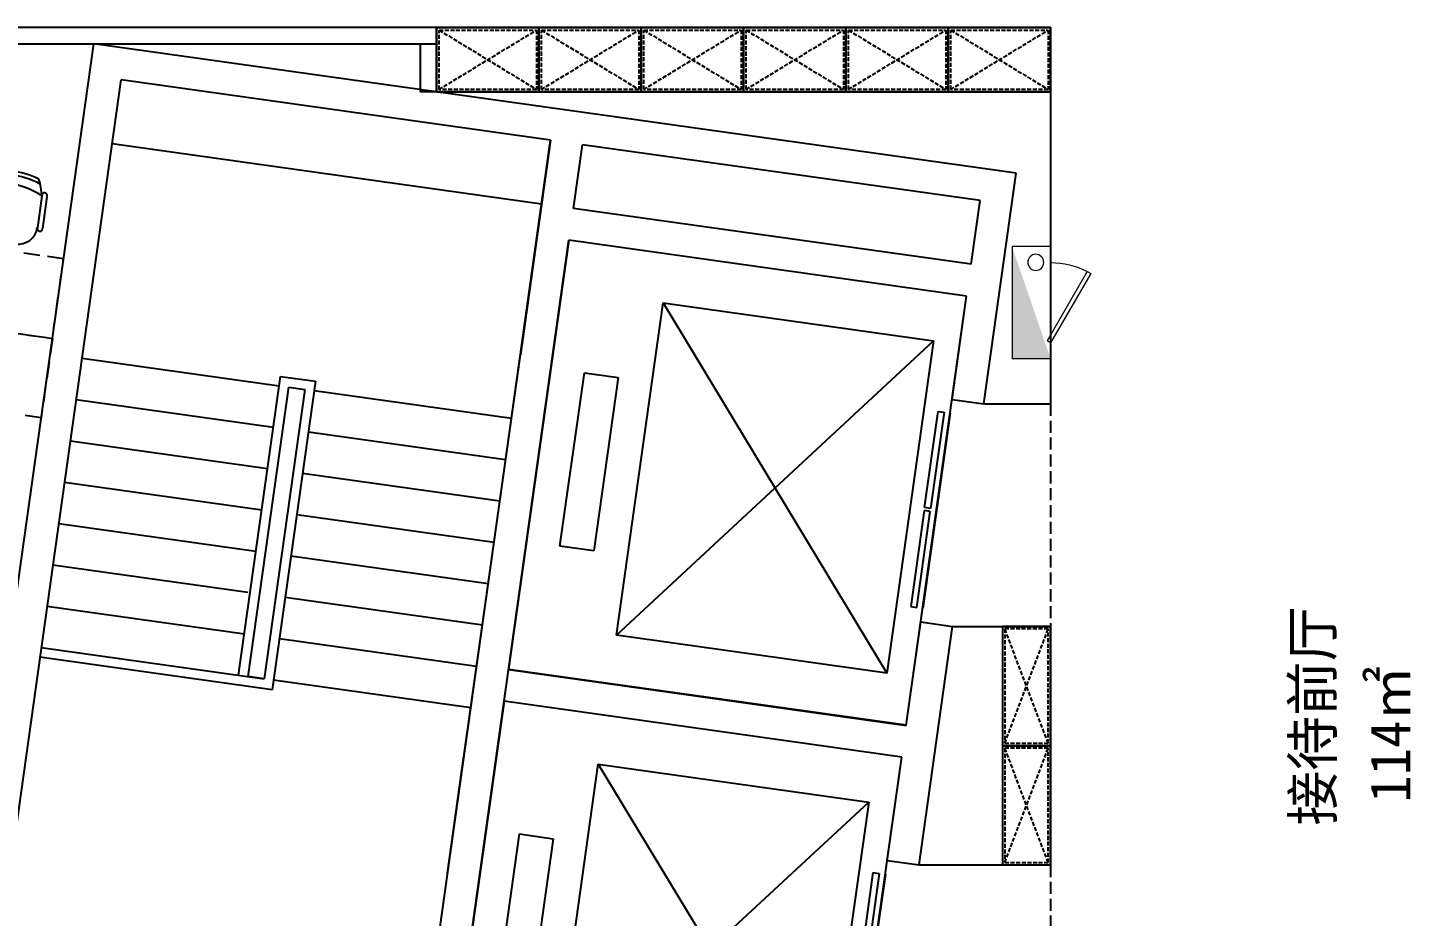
# Model space of a CAD drawing. Header units: millimetres. Extents: x 285006 to 3037698, y -2820855 to 192241.
# Drawn here: x 850758 to 859367, y -468483 to -462948 of the extents above; entities that cross this region are included whole.
import ezdxf
from ezdxf.enums import TextEntityAlignment as Align

# ---------------------------------------------------------------- set-up
doc = ezdxf.new("R2010")
doc.units = ezdxf.units.MM
doc.linetypes.add('DASH', pattern=[0.35, 0.25, -0.1])
doc.linetypes.add('DASHED', pattern=[0.75, 0.5, -0.25])
doc.layers.add('1#C-6F$0$0XG-X', color=1, linetype='Continuous', lineweight=18)
for name, color, linetype in [('1#C-6F$0$A-FLOR-STRS', 13, 'Continuous'), ('1#C-6F$0$A-WALL', 2, 'Continuous'), ('___', 4, 'Continuous'), ('BS-LIFT', 14, 'Continuous'), ('BS-SHORT CABINET', 30, 'Continuous'), ('BS-STAIR', 30, 'Continuous'), ('COLUMN', 160, 'Continuous'), ('DS-NOTES', 8, 'Continuous'), ('FF-FURN', 51, 'Continuous'), ('FF-TEXT', 50, 'Continuous'), ('FF-活动家具', 51, 'Continuous'), ('FF1-固定家具(落地、到顶)', 30, 'Continuous'), ('WALL', 255, 'Continuous')]:
    doc.layers.add(name, color=color, linetype=linetype)
doc.styles.add('DIA', font='')
doc.styles.get('DIA').set_extended_font_data('SimSun')

# ---------------------------------------------------------------- blocks, each defined once
blk = doc.blocks.new('1#C-6F$0$$0$A$C613054A8')
for p, q in [((0, 50), (0, 2750)), ((0, 2750), (2500, 2750)), ((2500, 2750), (2500, 50)), ((634.7, 2444.4), (634.7, 355.6)), ((634.7, 2444.4), (2334.7, 355.6)), ((634.7, 355.6), (2334.7, 2444.4)), ((2334.7, 2444.4), (634.7, 2444.4)), ((2334.7, 355.6), (2334.7, 2444.4)), ((2424.4, 1409.4), (2424.4, 2013.9)), ((2424.4, 2013.9), (2462.2, 2013.9)), ((2462.2, 2013.9), (2462.2, 1409.4)), ((2500, 786.1), (2500, 2013.9)), ((209.7, 1944.9), (209.7, 855.1)), ((422.2, 1944.9), (209.7, 1944.9)), ((422.2, 855.1), (422.2, 1944.9)), ((2462.2, 1409.4), (2424.4, 1409.4)), ((2424.4, 1390.6), (2424.4, 786.1)), ((2462.2, 1390.6), (2424.4, 1390.6)), ((2462.2, 786.1), (2462.2, 1390.6)), ((209.7, 855.1), (422.2, 855.1)), ((2424.4, 786.1), (2462.2, 786.1)), ((634.7, 355.6), (2334.7, 355.6)), ((2500, 50), (0, 50))]:
    blk.add_line(p, q)
blk = doc.blocks.new('DFHRTHRTH')
at = {"layer": 'COLUMN', "linetype": 'Continuous'}
for p, q in [((3270075.2, 4612090.9, 0), (3270743.3, 4616844.2, 0)), ((3276486.8, 4616036.9, 0), (3270743.3, 4616844.2, 0)), ((3270036.6, 4610379.7, 0), (3270913.5, 4616618.3, 0)), ((3273587.2, 4616242.5, 0), (3270913.5, 4616618.3, 0)), ((3273587.2, 4616242.5, 0), (3270913.5, 4616618.3, 0)), ((3272710.3, 4610003.9, 0), (3273587.2, 4616242.5, 0)), ((3273729.6, 4615818.6, 0), (3273785.2, 4616214.7, 0)), ((3276260.9, 4615866.7, 0), (3273785.2, 4616214.7, 0)), ((3276285, 4614601.1, 0), (3276486.8, 4616036.9, 0)), ((3276205.2, 4615470.6, 0), (3276260.9, 4615866.7, 0)), ((3276205.2, 4615470.6, 0), (3273729.6, 4615818.6, 0)), ((3272922.3, 4610075, 0), (3273701.7, 4615620.5, 0)), ((3276177.4, 4615272.6, 0), (3273701.7, 4615620.5, 0)), ((3276086.9, 4614628.9, 0), (3276177.4, 4615272.6, 0)), ((3276086.9, 4614628.9, 0), (3276285, 4614601.1, 0)), ((3275801.6, 4612598.9, 0), (3275892.1, 4613242.5, 0)), ((3275881.4, 4611729.3, 0), (3276090.1, 4613214.7, 0)), ((3275892.1, 4613242.5, 0), (3276090.1, 4613214.7, 0)), ((3275801.6, 4612598.9, 0), (3273325.9, 4612946.8, 0)), ((3275773.8, 4612400.8, 0), (3273298.1, 4612748.8, 0)), ((3275683.3, 4611757.1, 0), (3275773.8, 4612400.8, 0)), ((3275683.3, 4611757.1, 0), (3275881.4, 4611729.3, 0))]:
    blk.add_line(p, q, dxfattribs=at)
blk = doc.blocks.new('*U514')
at = {"layer": 'FF1-固定家具(落地、到顶)', "color": 55, "linetype": 'DASH', "ltscale": 100}
for p, q in [((15.4, 284.6), (727.3, 15.4)), ((15.4, 15.4), (727.3, 284.6)), ((742.7, 0), (742.7, 300))]:
    blk.add_line(p, q, dxfattribs=at)
at = {"layer": 'FF1-固定家具(落地、到顶)'}
blk.add_lwpolyline([(0, 300), (742.7, 300), (742.7, 0), (0, 0)], close=True, dxfattribs=at)
at = {"layer": 'FF1-固定家具(落地、到顶)', "color": 55, "linetype": 'DASH', "ltscale": 100}
blk.add_lwpolyline([(15.4, 284.6), (727.3, 284.6), (727.3, 15.4), (15.4, 15.4)], close=True, dxfattribs=at)
blk = doc.blocks.new('*U513')
at = {"layer": 'FF1-固定家具(落地、到顶)', "color": 55, "linetype": 'DASH', "ltscale": 100}
for p, q in [((15.4, 284.6), (727.3, 15.4)), ((15.4, 15.4), (727.3, 284.6)), ((742.7, 0), (742.7, 300))]:
    blk.add_line(p, q, dxfattribs=at)
at = {"layer": 'FF1-固定家具(落地、到顶)'}
blk.add_lwpolyline([(0, 300), (742.7, 300), (742.7, 0), (0, 0)], close=True, dxfattribs=at)
at = {"layer": 'FF1-固定家具(落地、到顶)', "color": 55, "linetype": 'DASH', "ltscale": 100}
blk.add_lwpolyline([(15.4, 284.6), (727.3, 284.6), (727.3, 15.4), (15.4, 15.4)], close=True, dxfattribs=at)
blk = doc.blocks.new('A$C64783269')
at = {"layer": 'FF-活动家具'}
for p, q in [((1, 151), (1, 400)), ((41, 151), (41, 400)), ((570, 399), (570, 150)), ((610, 399), (610, 150)), ((419, 0), (191, 0))]:
    blk.add_line(p, q, dxfattribs=at)
for centre, radius, start, end in [((305, -192), 752, 72.7146, 107.2107), ((461, 332), 426, 152.8506, 170.8394), ((305, -144), 604, 64.0229, 115.9163), ((305, -200), 730, 70.8382, 109.1021), ((149, 332), 426, 9.0894, 27.0688), ((21, 405), 20.8, 344.5058, 195.4229), ((590, 405), 20.8, 344.5058, 195.4229), ((21, 145), 20.8, 164.5058, 15.4229), ((191, 150), 150, 179.9644, 269.9644), ((419, 150), 150, 269.9644, 359.9644), ((590, 145), 20.8, 164.5058, 15.4229)]:
    blk.add_arc(centre, radius, start, end, dxfattribs=at)
blk = doc.blocks.new('1#C-6F$0$单出口带卷盘消火栓')
at = {"layer": '1#C-6F$0$0XG-X'}
for p, q in [((368866.2, -61966.5), (368866.2, -61726.5)), ((368866.2, -61726.5), (369566.2, -61726.5)), ((369566.2, -61966.5), (369566.2, -61726.5)), ((368866.2, -61966.5), (368966.2, -61966.5)), ((368966.2, -61966.5), (369466.2, -61966.5)), ((369021.3, -62194.5), (369453.7, -61944.8)), ((369033.2, -62216.5), (369466.2, -61966.5)), ((369466.2, -61966.5), (369453.7, -61944.8)), ((369466.2, -61966.5), (369566.2, -61966.5)), ((369021.3, -62194.5), (369033.8, -62216.2))]:
    blk.add_line(p, q, dxfattribs=at)
blk.add_circle((368964.5, -61874.2), 50, dxfattribs=at)
blk.add_arc((369466.2, -61966.5), 500, 180, 207.13402, dxfattribs=at)
blk.add_solid([(368866.2, -61726.5), (369566.2, -61966.5), (369566.2, -61726.5)], dxfattribs=at)
blk = doc.blocks.new('*U1126')
at = {"layer": 'FF1-固定家具(落地、到顶)', "color": 55, "linetype": 'DASH', "ltscale": 100}
for p, q in [((15.4, 384.6), (621.7, 15.4)), ((15.4, 15.4), (621.7, 384.6)), ((637.1, 0), (637.1, 400))]:
    blk.add_line(p, q, dxfattribs=at)
at = {"layer": 'FF1-固定家具(落地、到顶)'}
blk.add_lwpolyline([(0, 400), (637.1, 400), (637.1, 0), (0, 0)], close=True, dxfattribs=at)
at = {"layer": 'FF1-固定家具(落地、到顶)', "color": 55, "linetype": 'DASH', "ltscale": 100}
blk.add_lwpolyline([(15.4, 384.6), (621.7, 384.6), (621.7, 15.4), (15.4, 15.4)], close=True, dxfattribs=at)
blk = doc.blocks.new('DFHFTHRTHRT')
at = {"layer": 'FF-TEXT', "color": 50, "style": 'DIA'}
for s, p in [('接待前厅', (914142.6, -321917.8)), ('114㎡', (914625.5, -322031.3))]:
    blk.add_text(s, height=250, rotation=90.08483, dxfattribs=at).set_placement(p, align=Align.MIDDLE_CENTER)

msp = doc.modelspace()

# ---------------------------------------------------------------- linework, layer by layer
at = {"layer": '1#C-6F$0$A-FLOR-STRS'}
for p, q in [((854013.8, -463650, 0), (853825.9, -464986.9, 0)), ((853474.1, -467489.8, 0), (853825.9, -464986.9, 0)), ((853372.2, -468215.1, 0), (853474.7, -467485.3, 0))]:
    msp.add_line(p, q, dxfattribs=at)
at = {"layer": 'BS-SHORT CABINET', "elevation": 0}
msp.add_lwpolyline([(853304.3, -463348.3), (857126.9, -463348.3), (857126.9, -462948.3), (853304.3, -462948.3)], close=True, dxfattribs=at)
for points in [[(857126.9, -462948.3), (857126.9, -465291.5)], [(856711.6, -465291.5), (857126.9, -465291.5)], [(856711.6, -465291.5), (857126.9, -465291.5)], [(856516.7, -466677.9), (857126.9, -466677.9)], [(857126.9, -466677.9), (857126.9, -468163.3)], [(856308, -468163.3), (857126.9, -468163.3)]]:
    msp.add_lwpolyline(points, dxfattribs=at)
at = {"layer": 'BS-STAIR'}
for p, q in [((851096.5, -465007.2, 0), (852324.4, -465179.8, 0)), ((852071.1, -466982.1, 0), (852332.8, -465120.4, 0)), ((852130.5, -466990.4, 0), (852383.9, -465188.1, 0)), ((852130.5, -466990.4, 0), (852383.9, -465188.1, 0)), ((852550.6, -465151, 0), (852280.6, -467072.1, 0)), ((852332.8, -465120.4, 0), (852550.6, -465151, 0)), ((852383.9, -465188.1, 0), (852482.9, -465202, 0)), ((852383.9, -465188.1, 0), (852482.9, -465202, 0)), ((851060.3, -465264.6, 0), (852288.2, -465437.2, 0)), ((852482.9, -465202, 0), (852229.6, -467004.3, 0)), ((852482.9, -465202, 0), (852229.6, -467004.3, 0)), ((853770.2, -465383, 0), (852542.3, -465210.4, 0)), ((851024.1, -465522.1, 0), (852252.1, -465694.7, 0)), ((853734, -465640.4, 0), (852506.1, -465467.9, 0)), ((850987.9, -465779.6, 0), (852215.9, -465952.2, 0)), ((853697.8, -465897.9, 0), (852469.9, -465725.3, 0)), ((850951.8, -466037.1, 0), (852179.7, -466209.6, 0)), ((853661.7, -466155.4, 0), (852433.7, -465982.8, 0)), ((850915.6, -466294.5, 0), (852129.1, -466465.1, 0)), ((853625.5, -466412.9, 0), (852397.5, -466240.3, 0)), ((850879.4, -466552, 0), (852107.3, -466724.6, 0)), ((853589.3, -466670.3, 0), (852361.4, -466497.7, 0)), ((850843.2, -466809.5, 0), (852229.6, -467004.3, 0)), ((853553.1, -466927.8, 0), (852325.2, -466755.2, 0)), ((852280.6, -467072.1, 0), (850834.8, -466868.9, 0)), ((852229.6, -467004.3, 0), (852130.5, -466990.4, 0)), ((853516.9, -467185.3, 0), (852289, -467012.7, 0))]:
    msp.add_line(p, q, dxfattribs=at)
at = {"layer": 'BS-STAIR', "elevation": 0}
msp.add_lwpolyline([(851284.4, -463670.3), (853958.1, -464046.1)], dxfattribs=at)
msp.add_lwpolyline([(852829, -467409.2, 0, 0, 0), (853203.5, -464744.9, 0, 0, 0), (851817.1, -464550, 0, 0, 0), (851538.1, -466535.5, 80, 0, 0), (851496.3, -466832.6, 0, 0, 0)], format="xyseb", dxfattribs=at)
at = {"layer": 'DS-NOTES', "linetype": 'DASH', "ltscale": 300, "elevation": 0}
for points in [[(857126.9, -465291.5), (857126.9, -466677.9)], [(857126.9, -465291.5), (857126.9, -466677.9)], [(857126.9, -468163.3), (857126.9, -469549.6)]]:
    msp.add_lwpolyline(points, dxfattribs=at)
at = {"layer": 'FF-FURN', "linetype": 'DASHED', "ltscale": 200, "elevation": 0}
for points in [[(850020.7, -464758.5), (850911.9, -464883.7), (850981.5, -464388.6), (850090.2, -464263.3), (850020.7, -464758.5)], [(850119.7, -464772.4), (850911.9, -464883.7), (850842.3, -465378.9), (849951.1, -465253.6), (850020.7, -464758.5)]]:
    msp.add_lwpolyline(points, dxfattribs=at)
at = {"layer": 'WALL', "elevation": 0}
msp.add_lwpolyline([(850255.7, -463048.3), (853304.3, -463048.3), (853304.3, -462948.3), (850255.7, -462948.3)], close=True, dxfattribs=at)
msp.add_lwpolyline([(853304.3, -462948.3), (853304.3, -463348.3), (853204.3, -463348.3), (853204.3, -463048.3), (853304.3, -463048.3)], dxfattribs=at)

# ---------------------------------------------------------------- block references
for p in [(853304.3, -463348.3, 0), (853941.4, -463348.3, 0), (854578.5, -463348.3, 0), (855215.6, -463348.3, 0), (855852.7, -463348.3, 0), (856489.8, -463348.3, 0)]:
    msp.add_blockref('*U1126', p)
at = {"xscale": -1, "rotation": 270}
for name, p in [('*U513', (856826.9, -467420.6, 0)), ('*U514', (856826.9, -468163.3, 0))]:
    msp.add_blockref(name, p, dxfattribs=at)
at = {"layer": '1#C-6F$0$0XG-X', "xscale": -1, "rotation": 90.00069127831203}
msp.add_blockref('1#C-6F$0$单出口带卷盘消火栓', (795155.9, -95446.4, 0), dxfattribs=at)
at = {"layer": '1#C-6F$0$A-WALL'}
msp.add_blockref('DFHRTHRTH', (-2419573.4, -5079892.5), dxfattribs=at)
at = {"layer": '___'}
msp.add_blockref('DFHFTHRTHRT', (-55384.5, -145318), dxfattribs=at)
at = {"layer": 'BS-LIFT', "extrusion": (-5.84819e-16, -4.16084e-15, -1), "zscale": -0.9999999999999973, "rotation": 188.0006920480634}
for p in [(-854135.3, -464222.5, 0), (-853731.7, -467094.3, 0)]:
    msp.add_blockref('1#C-6F$0$$0$A$C613054A8', p, dxfattribs=at)
at = {"layer": 'FF-FURN', "linetype": 'DASHED', "ltscale": 200, "xscale": 0.8, "yscale": 0.8, "zscale": 0.8, "rotation": 351.9993079525053}
msp.add_blockref('A$C64783269', (850350.5, -464249.5, 0), dxfattribs=at)

doc.saveas('drawing.dxf')
